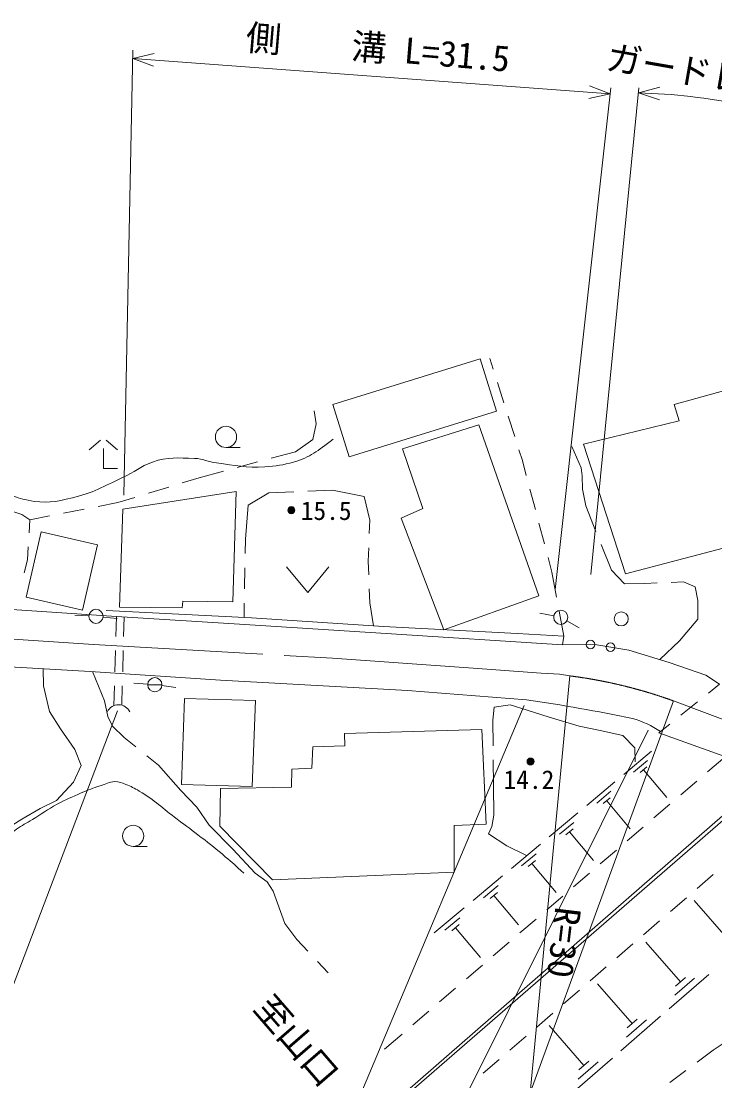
# Model space of a CAD drawing. Units: millimetres, scale not verified. Extents: x 40000 to 680000, y 20000 to 380000.
# Drawn here: x 384431 to 433537, y 237475 to 312481 of the extents above; entities that cross this region are included whole.
import ezdxf
from ezdxf.enums import TextEntityAlignment as Align

# ---------------------------------------------------------------- set-up
doc = ezdxf.new("R2010")
doc.units = ezdxf.units.MM
doc.header["$LTSCALE"] = 1000
doc.linetypes.add('CHAIN', pattern=[18.5, 12, -1.5, 3.5, -1.5])
for name, color, linetype, lineweight in [('M-BGD', 7, 'Continuous', 13), ('M-BMK', 2, 'CHAIN', 13), ('M-BMK-SRVR', 3, 'Continuous', 13), ('M-STR-HTXT', 7, 'Continuous', 13), ('M-STR-STR1', 1, 'Continuous', 13)]:
    doc.layers.add(name, color=color, linetype=linetype, lineweight=lineweight)
doc.layers.add('M-BGD-HTXT', color=7, linetype='Continuous')
doc.styles.add('ＭＳ ゴシック', font='')
doc.styles.get('ＭＳ ゴシック').set_extended_font_data('MS Gothic')

msp = doc.modelspace()

# ---------------------------------------------------------------- linework, layer by layer
at = {"layer": 'M-BGD'}
for p, q in [((417612, 288610), (417854, 287850)), ((418157, 286897), (418611, 285468)), ((405322, 283975), (405178, 284903)), ((418914, 284515), (419369, 283085)), ((405082, 282870), (405322, 283975)), ((390051, 282829), (389251, 282129)), ((390451, 282829), (391251, 282129)), ((403841, 282005), (405082, 282870)), ((390251, 282229), (390251, 280829)), ((398933, 282304), (399933, 282304)), ((419672, 282132), (419914, 281373)), ((424064, 280863), (423408, 282368)), ((399714, 280889), (401162, 281280)), ((402128, 281542), (403841, 282005)), ((419914, 281373), (420191, 280327)), ((390251, 280829), (391251, 280829)), ((397036, 280164), (398749, 280627)), ((424145, 280287), (424064, 280863)), ((395831, 279795), (397036, 280164)), ((424177, 279358), (424145, 280287)), ((393440, 279064), (394875, 279503)), ((400496, 278231), (401973, 279096)), ((401973, 279096), (403725, 279166)), ((404724, 279206), (406476, 279276)), ((406476, 279276), (408710, 278844)), ((420447, 279361), (420832, 277911)), ((424401, 278173), (424177, 279358)), ((389879, 278131), (391279, 278403)), ((391279, 278403), (392484, 278771)), ((408710, 278844), (409106, 277151)), ((383359, 277949), (384466, 277567)), ((384466, 277567), (385043, 277194)), ((387425, 277655), (388897, 277941)), ((400316, 275818), (400496, 278231)), ((425124, 276364), (424401, 278173)), ((385043, 277194), (384992, 276274)), ((385043, 277194), (386443, 277465)), ((409106, 277151), (409071, 276209)), ((421089, 276944), (421473, 275494)), ((384936, 275276), (384885, 274356)), ((400296, 274795), (400316, 275818)), ((426218, 273626), (425495, 275436)), ((409033, 275210), (408998, 274269)), ((421730, 274528), (422007, 273482)), ((384885, 274356), (384646, 273431)), ((400246, 272296), (400276, 273795)), ((403215, 273849), (404715, 272049)), ((404715, 272049), (406215, 273849)), ((408998, 274269), (409034, 273291)), ((422007, 273482), (422333, 271708)), ((427139, 272650), (426218, 273626)), ((409070, 272292), (409106, 271314)), ((428580, 272682), (427139, 272650)), ((429449, 272717), (428580, 272682)), ((431318, 272794), (430448, 272758)), ((432150, 272441), (431318, 272794)), ((432342, 271481), (432150, 272441)), ((400206, 270273), (400226, 271296)), ((409106, 271314), (409375, 269669)), ((432326, 270152), (432342, 271481)), ((389228, 270380), (388229, 270434)), ((390224, 270301), (391219, 270196)), ((391168, 270331), (391129, 268929)), ((391684, 268929), (391722, 270297)), ((422138, 270379), (421156, 270569)), ((422513, 270724), (422839, 268950)), ((423064, 270038), (423935, 269547)), ((431045, 268615), (432326, 270152)), ((429636, 267299), (431045, 268615)), ((391101, 267930), (391059, 266430)), ((391616, 266430), (391657, 267929)), ((385991, 266646), (386011, 265430)), ((389472, 266444), (390323, 264361)), ((393394, 265547), (392397, 265617)), ((386011, 265430), (386438, 263626)), ((391031, 265431), (390992, 264029)), ((391551, 264062), (391589, 265430)), ((393393, 265512), (394393, 265512)), ((394389, 265451), (395382, 265327)), ((390323, 264361), (390568, 263273)), ((419057, 264088), (417915, 263917)), ((420253, 263703), (419057, 264088)), ((386438, 263626), (387207, 262399)), ((390568, 263273), (390889, 262590)), ((417915, 263917), (417819, 263009)), ((421806, 263223), (420253, 263703)), ((390889, 262590), (391732, 261768)), ((417819, 263009), (417835, 261192)), ((423930, 262572), (421806, 263223)), ((425414, 262273), (423930, 262572)), ((387207, 262399), (388229, 260918)), ((427015, 261910), (425414, 262273)), ((427880, 261056), (427015, 261910)), ((391732, 261768), (392555, 261107)), ((427890, 260053), (427880, 261056)), ((388229, 260918), (388688, 259786)), ((393335, 260482), (394158, 259822)), ((427094, 259163), (429062, 260807)), ((434266, 260414), (433020, 259344)), ((388688, 259786), (388144, 258612)), ((394158, 259822), (395731, 258028)), ((417844, 260192), (417860, 258374)), ((427791, 259328), (428776, 260150)), ((428243, 259288), (428735, 259699)), ((409985, 235243), (437530, 259244)), ((437817, 259141), (410119, 235088)), ((428489, 259493), (430133, 257525)), ((388144, 258612), (386932, 257320)), ((395731, 258028), (396868, 256843)), ((417860, 258374), (417882, 256271)), ((424469, 256971), (426466, 258639)), ((432261, 258692), (431123, 257715)), ((386932, 257320), (385779, 256744)), ((425177, 257138), (426175, 257972)), ((425635, 257097), (426134, 257514)), ((425884, 257305), (427552, 255309)), ((385779, 256744), (384466, 256007)), ((396868, 256843), (397732, 255579)), ((430364, 257064), (429226, 256087)), ((384466, 256007), (383837, 255591)), ((417882, 256271), (417748, 255481)), ((421815, 254754), (423841, 256446)), ((422533, 254924), (423546, 255770)), ((397732, 255579), (399405, 253881)), ((417748, 255481), (417524, 254969)), ((422998, 254882), (423504, 255305)), ((423251, 255094), (424943, 253069)), ((428467, 255436), (427329, 254459)), ((417524, 254969), (418816, 254115)), ((392358, 254061), (393358, 254061)), ((399405, 253881), (400991, 252184)), ((418816, 254115), (420211, 253414)), ((419133, 252514), (421187, 254229)), ((419861, 252686), (420888, 253544)), ((426570, 253807), (425432, 252830)), ((420332, 252644), (420846, 253073)), ((420589, 252858), (422305, 250804)), ((400991, 252184), (401839, 251560)), ((424673, 252179), (423535, 251202)), ((432281, 251086), (433416, 252067)), ((401839, 251560), (402270, 250901)), ((416421, 250249), (418504, 251989)), ((417160, 250423), (418201, 251293)), ((402270, 250901), (403097, 248606)), ((417638, 250381), (418158, 250816)), ((417898, 250598), (419638, 248515)), ((422776, 250550), (421638, 249573)), ((430389, 249452), (431524, 250433)), ((434511, 247444), (432077, 250250)), ((413680, 247959), (415793, 249724)), ((403097, 248606), (403951, 247485)), ((414429, 248136), (415485, 249018)), ((414913, 248093), (415442, 248534)), ((415178, 248313), (416942, 246201)), ((420880, 248922), (419741, 247945)), ((428497, 247818), (429632, 248799)), ((403951, 247485), (404718, 246662)), ((418983, 247294), (417845, 246316)), ((426605, 246184), (427740, 247165)), ((431101, 244487), (428660, 247299)), ((405399, 245930), (406166, 245107)), ((417086, 245665), (415948, 244688)), ((424713, 244550), (425848, 245531)), ((433117, 245004), (430305, 242564)), ((432109, 244746), (430703, 243526)), ((431452, 244792), (430749, 244182)), ((415189, 244037), (414051, 243060)), ((422821, 242916), (423956, 243896)), ((427683, 241524), (425237, 244343)), ((413292, 242408), (412154, 241431)), ((420928, 241282), (422064, 242262)), ((429704, 242043), (426885, 239597)), ((428694, 241783), (427284, 240561)), ((428035, 241830), (427331, 241219)), ((411395, 240780), (410149, 239710)), ((424259, 238556), (421808, 241381)), ((433419, 239655), (435196, 240832)), ((419036, 239648), (420172, 240628)), ((432281, 238802), (433419, 239655)), ((417144, 238014), (418280, 238994)), ((426285, 239075), (423460, 236624)), ((425272, 238815), (423859, 237590)), ((424612, 238862), (423906, 238249)), ((430344, 237349), (431481, 238202))]:
    msp.add_line(p, q, dxfattribs=at)
for points in [[(407647, 281652), (418077, 284878), (416932, 288579), (406502, 285353)], [(446155, 278349), (427205, 273350), (424245, 282530), (431023, 284184), (430649, 285337), (434839, 286501), (435223, 285359), (443381, 287670)], [(414342, 269398), (411337, 277298), (412861, 277975), (411422, 282208), (416840, 283902), (421074, 271794)], [(395816, 270952), (391386, 271005), (391628, 277944), (399649, 279195), (399420, 271387), (395866, 271435)], [(385848, 276337), (384783, 271703), (388770, 270787), (389835, 275421)], [(400781, 258311), (401025, 264401), (395991, 264540), (395790, 258444)], [(398551, 258156), (403560, 258264), (403603, 259538), (405019, 259602), (405069, 261118), (407342, 261175), (407328, 262064), (417038, 262343), (417340, 255645), (415077, 255552), (415096, 252249), (402221, 251711), (398490, 255490)]]:
    msp.add_lwpolyline(points, close=True, dxfattribs=at)
for points in [[(343156, 280616), (343076, 280039), (342491, 275838), (343275, 274782), (353855, 273245), (357779, 272900), (363381, 272120), (374581, 271447), (391168, 270331)], [(420211, 264451), (411783, 265110), (398550, 265846), (389319, 266455), (380713, 266951), (367271, 267815), (357913, 268840), (349803, 269881), (344968, 270633), (341589, 271354), (337362, 272523)], [(390454, 270775), (400727, 270246), (410086, 269622), (419540, 269142), (422839, 268950), (422759, 268341), (410270, 269142), (399886, 269798), (391168, 270331)], [(422759, 268341), (425033, 268363), (427456, 267958), (430317, 267093), (432911, 266186), (433874, 265559)]]:
    msp.add_lwpolyline(points, dxfattribs=at)
for centre, radius in [((398933, 283054), 750), ((403556, 277869), 250), ((403556, 277869), 204), ((403556, 277869), 159), ((403556, 277869), 114), ((403556, 277869), 68.2), ((403556, 277869), 22.7), ((389727, 270353), 500), ((422629, 270284), 500), ((426912, 270174), 500), ((424742, 268360), 305), ((426150, 268176), 305), ((393893, 265512), 500), ((420494, 260075), 250), ((420494, 260075), 204), ((420494, 260075), 159), ((420494, 260075), 114), ((420494, 260075), 68.2), ((420494, 260075), 22.7), ((392358, 254811), 750)]:
    msp.add_circle(centre, radius, dxfattribs=at)
for centre, radius, start, end in [((391321, 263206), 887, 25.97666, 152.99564), ((400007, 127972), 137966, 78.41425, 81.57909), ((425704, 256300), 7117, 55.90274, 73.58461)]:
    msp.add_arc(centre, radius, start, end, dxfattribs=at)
for points, knots in [([(344317, 283801), (347143, 283909), (348131, 283874), (350546, 283563), (353889, 283132), (355643, 282248), (358844, 281192), (358991, 281144), (359060, 281083), (359207, 281033), (360308, 280655), (360928, 280443), (362061, 280176), (363110, 279929), (363696, 279633), (364772, 279669), (365310, 279687), (365615, 279754), (366125, 279922), (367350, 280327), (367969, 280729), (369173, 281192), (370022, 281519), (370546, 281579), (371374, 281954), (371995, 282235), (372257, 282572), (372898, 282801), (374117, 283235), (374908, 283105), (376200, 283055), (376954, 283026), (377360, 282820), (378063, 282547), (379358, 282043), (379896, 281388), (381040, 280599), (381581, 280226), (381803, 279896), (382381, 279584), (383321, 279075), (383875, 278787), (384921, 278568), (386120, 278317), (386862, 278453), (388054, 278737), (389511, 279084), (390253, 279540), (391610, 280176), (392453, 280572), (392848, 280966), (393726, 281277), (394821, 281665), (395528, 281555), (396690, 281531), (397319, 281518), (397645, 281288), (398270, 281211), (399598, 281049), (400351, 280830), (401685, 280938), (402487, 281003), (402945, 281050), (403717, 281277), (404925, 281632), (405371, 282046), (406511, 282886)], [0, 0, 0, 0, 1, 1, 1, 2, 2, 2, 3, 3, 3, 4, 4, 4, 5, 5, 5, 6, 6, 6, 7, 7, 7, 8, 8, 8, 9, 9, 9, 10, 10, 10, 11, 11, 11, 12, 12, 12, 13, 13, 13, 14, 14, 14, 15, 15, 15, 16, 16, 16, 17, 17, 17, 18, 18, 18, 19, 19, 19, 20, 20, 20, 21, 21, 21, 22, 22, 22, 22]), ([(337192, 266991), (337478, 267032), (337601, 267037), (337859, 267001), (338213, 266951), (338412, 266856), (338706, 266652), (339068, 266401), (339185, 266158), (339517, 265869), (339912, 265526), (340129, 265313), (340592, 265070), (341302, 264697), (341791, 264714), (342567, 264511), (343610, 264239), (344210, 264149), (345255, 263884), (346311, 263615), (346900, 263454), (347947, 263153), (349065, 262831), (349633, 262408), (350786, 262252), (351010, 262221), (351139, 262237), (351365, 262237), (351887, 262239), (352192, 262142), (352701, 262258), (353118, 262352), (353323, 262503), (353736, 262610), (354399, 262781), (354785, 262825), (355466, 262898), (356108, 262967), (356481, 262972), (357120, 262877), (358800, 262626), (359649, 262076), (361235, 261468), (362249, 261079), (362771, 260754), (363754, 260294), (365114, 259656), (365882, 259314), (367229, 258650), (368229, 258156), (368776, 257853), (369758, 257326), (371094, 256610), (371719, 255944), (373148, 255437), (373986, 255139), (374484, 255053), (375357, 254882), (377211, 254518), (378240, 254208), (380123, 254060), (380693, 254015), (381019, 253998), (381586, 254070), (381910, 254112), (382079, 254203), (382386, 254316), (382767, 254456), (382999, 254501), (383347, 254711), (383659, 254899), (383787, 255072), (384089, 255277), (384518, 255568), (384778, 255700), (385220, 255970), (385908, 256392), (386272, 256665), (386981, 257049), (387629, 257399), (388010, 257563), (388689, 257849), (389204, 258066), (389492, 258191), (390024, 258362), (390425, 258490), (390642, 258644), (391064, 258650), (391374, 258654), (391544, 258569), (391833, 258458), (392219, 258309), (392429, 258202), (392783, 257988), (393905, 257308), (394431, 256773), (395483, 255988), (396149, 255491), (396524, 255215), (397181, 254707), (397855, 254185), (398234, 253893), (398883, 253341), (399405, 252897), (399575, 252746), (400196, 252177)], [0, 0, 0, 0, 1, 1, 1, 2, 2, 2, 3, 3, 3, 4, 4, 4, 5, 5, 5, 6, 6, 6, 7, 7, 7, 8, 8, 8, 9, 9, 9, 10, 10, 10, 11, 11, 11, 12, 12, 12, 13, 13, 13, 14, 14, 14, 15, 15, 15, 16, 16, 16, 17, 17, 17, 18, 18, 18, 19, 19, 19, 20, 20, 20, 21, 21, 21, 22, 22, 22, 23, 23, 23, 24, 24, 24, 25, 25, 25, 26, 26, 26, 27, 27, 27, 28, 28, 28, 29, 29, 29, 30, 30, 30, 31, 31, 31, 32, 32, 32, 33, 33, 33, 34, 34, 34, 35, 35, 35, 35])]:
    msp.add_open_spline(points, degree=3, knots=knots, dxfattribs=at)
at = {"layer": 'M-BMK'}
for points in [[(367549, 270032), (379728, 269025), (389562, 268352), (406478, 267388), (416440, 266680), (421250, 266334), (422531, 266259), (423268, 266138)], [(430604, 264368), (439737, 260930), (449212, 257772)]]:
    msp.add_lwpolyline(points, dxfattribs=at)
msp.add_arc((418974, 232254), 34156, 70.09326, 82.77736, dxfattribs=at)
at = {"layer": 'M-BMK-SRVR'}
msp.add_lwpolyline([(423268, 266138), (420455, 236632), (430604, 264368)], dxfattribs=at)
at = {"layer": 'M-STR-HTXT'}
for p, q in [((391687, 278926), (392337, 310439)), ((392325, 309846), (393854, 310184)), ((426136, 307346), (392325, 309846)), ((392325, 309846), (393788, 309286)), ((422233, 272252), (426182, 307752)), ((426136, 307346), (424674, 307905)), ((424763, 273323), (428167, 307772)), ((428132, 307410), (429644, 307815)), ((426136, 307346), (424607, 307008)), ((428132, 307410), (429618, 306915)), ((420047, 264044), (404704, 227587)), ((428824, 262286), (410400, 225367))]:
    msp.add_line(p, q, dxfattribs=at)
msp.add_lwpolyline([(391253, 263658), (381939, 239198), (355650, 239198)], dxfattribs=at)
msp.add_arc((426802, 262915), 44515, 69.18319, 88.28881, dxfattribs=at)
at = {"layer": 'M-STR-STR1'}
for p, q in [((433086, 264925), (433874, 265559)), ((431139, 263357), (432307, 264298)), ((429572, 262096), (430360, 262730))]:
    msp.add_line(p, q, dxfattribs=at)
msp.add_lwpolyline([(429572, 262096), (441951, 257659), (443862, 257061), (446817, 256232)], dxfattribs=at)

# ---------------------------------------------------------------- texts
at = {"layer": 'M-BGD', "style": 'ＭＳ ゴシック'}
for s, p in [('15.5', (404227, 276778)), ('14.2', (418583, 257740))]:
    msp.add_text(s, height=1320, dxfattribs=at).set_placement(p, align=Align.BOTTOM_LEFT)
at = {"layer": 'M-BGD-HTXT', "style": 'ＭＳ ゴシック'}
msp.add_text('至山口', height=1833, rotation=310.916, dxfattribs=at).set_placement((403944, 240321), align=Align.MIDDLE_CENTER)
at = {"layer": 'M-BMK-SRVR', "style": 'ＭＳ ゴシック'}
msp.add_text('R=30', height=1833, rotation=263.188, dxfattribs=at).set_placement((423163, 249735), align=Align.MIDDLE_LEFT)
at = {"layer": 'M-STR-HTXT', "style": 'ＭＳ ゴシック'}
for s, rotation, p in [('側\u3000\u3000溝 L=31.5', 355.254, (409684, 310587)), ('ガードレール L=9.0', 350.116, (436984, 308059))]:
    msp.add_text(s, height=1833, rotation=rotation, dxfattribs=at).set_placement(p, align=Align.MIDDLE_CENTER)

doc.saveas('drawing.dxf')
